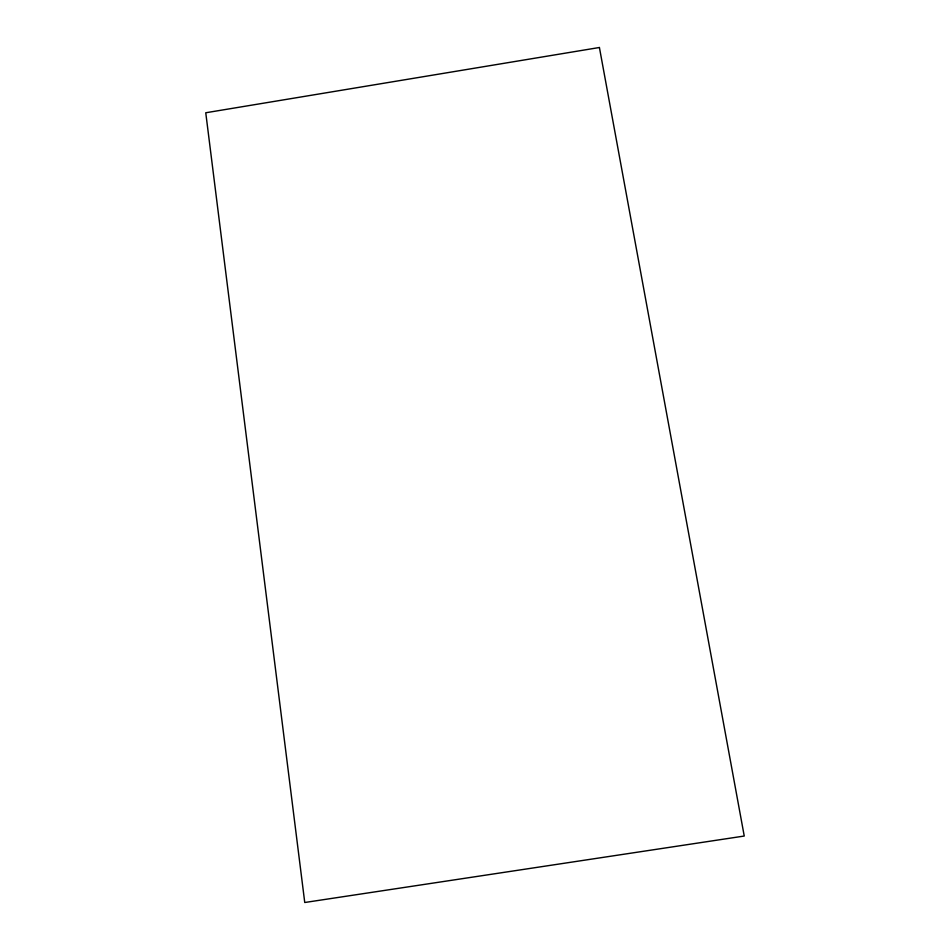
<?xml version="1.0" encoding="UTF-8"?>
<svg xmlns="http://www.w3.org/2000/svg" width="950" height="950" viewBox="0 0 950 950"><rect width="100%" height="100%" fill="white"/><g stroke="black" fill="none" stroke-linecap="round" stroke-linejoin="round"><path stroke-width="1.43" d="M599.414 47.5L205.758 112.765L304.748 902.5L744.242 836.036L599.414 47.5"/></g></svg>
